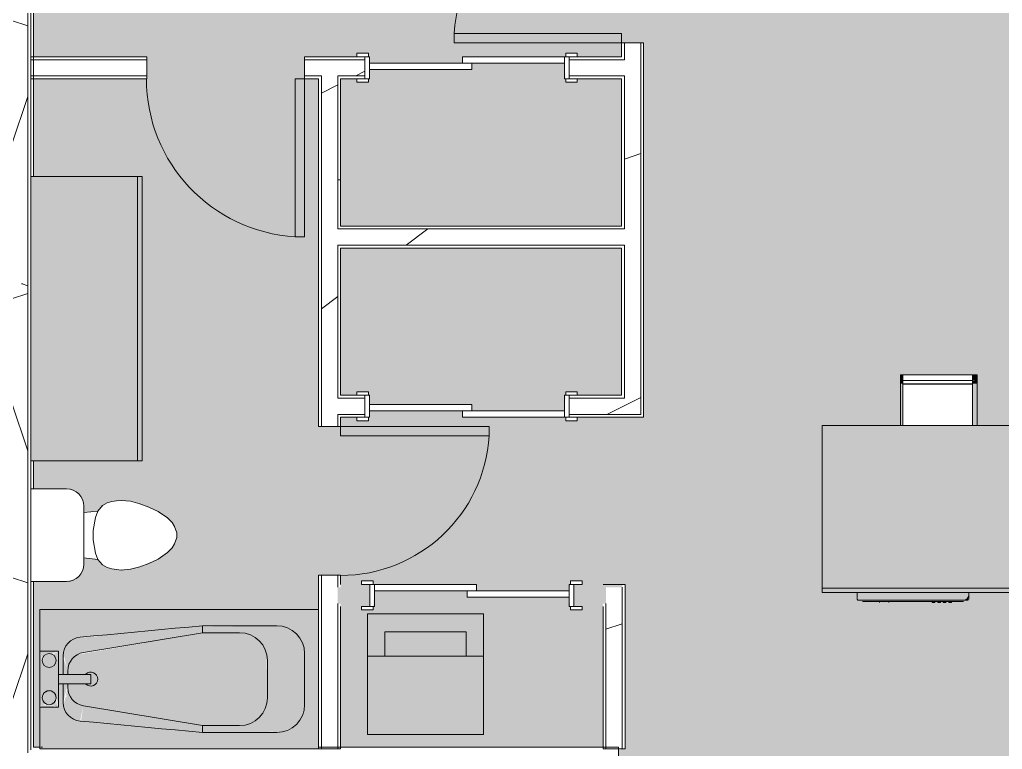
# Model space of a CAD drawing. Header units: inches. Extents: x -9418 to 110693, y 8585 to 209374.
# Drawn here: x -2849.1 to -2637.4, y 11781.5 to 11938.7 of the extents above; entities that cross this region are included whole.
import ezdxf

# ---------------------------------------------------------------- set-up
doc = ezdxf.new("R2010")
doc.units = ezdxf.units.IN
doc.header["$MEASUREMENT"] = 0
for name, color, linetype, lineweight in [('0-1', 7, 'Continuous', 5), ('0-3', 7, 'Continuous', 9), ('A-AREA-PATT-3', 41, 'Continuous', 9), ('A-DOOR-1', 7, 'Continuous', 9), ('A-DOOR-FRAM-1', 7, 'Continuous', 9), ('A-WALL', 113, 'Continuous', 9), ('A-WALL-2', 10, 'Continuous', 15), ('A-WALL-3', 7, 'Continuous', 9), ('A-WALL-PATT-1', 7, 'Continuous', 9), ('A-WALL-PATT-2', 8, 'Continuous', 9), ('A-WALL-PATT-3', 111, 'Continuous', 9), ('I-FURN-1', 7, 'Continuous', 9), ('I-FURN-2', 9, 'Continuous', 9), ('I-WALL-1', 2, 'Continuous', 15), ('P-SANR-FIXT-1', 7, 'Continuous', 9), ('P-SANR-FIXT-2', 8, 'Continuous', 9), ('P-SANR-FIXT-3', 9, 'Continuous', 9), ('Q-CASE-1', 9, 'Continuous', 9), ('Q-CASE-2', 10, 'Continuous', 15), ('Q-CASE-3', 7, 'Continuous', 9), ('Q-SPCQ-1', 7, 'Continuous', 9), ('Q-SPCQ-2', 8, 'Continuous', 9)]:
    doc.layers.add(name, color=color, linetype=linetype, lineweight=lineweight)
pattern_1 = [(216.87, (39.984, 99.96), (299.879643, 199.920536), [49.98, -449.82]), (206.565, (99.96, 69.97), (-99.95948, -99.9602), [111.759, -111.759]), (198.435, (99.96, 19.992), (-199.92005, -99.96009), [63.22, -252.881])]
pattern_2 = [(0, (0, 0), (192, 48), [7.92, -136.08, 7.92, -136.08, -768]), (0, (0, 0), (192, 48), [-288, 7.92, -280.08, 7.92, -136.08, -336]), (0, (0, 0), (192, 48), [-720, 7.92, -88.08, 7.92, -232.08]), (120, (72, 24), (-137.56922, 142.27688), [7.92, -136.08, 7.92, -136.08, -768]), (120, (72, 24), (-137.56922, 142.27688), [-288, 7.92, -280.08, 7.92, -136.08, -336]), (120, (72, 24), (-137.56922, 142.27688), [-720, 7.92, -88.08, 7.92, -232.08]), (240, (96, 120), (-54.43078, -190.27688), [7.92, -136.08, 7.92, -136.08, -768]), (240, (96, 120), (-54.43078, -190.27688), [-288, 7.92, -280.08, 7.92, -136.08, -336]), (240, (96, 120), (-54.43078, -190.27688), [-720, 7.92, -88.08, 7.92, -232.08])]

# ---------------------------------------------------------------- blocks, each defined once
blk = doc.blocks.new('OD_CW_Base Cabinet - OD_CW_Base Cabinet-1486659-SITE PLAN - TOPO WITH IMAGERY')
at = {"layer": 'Q-CASE-1'}
for points in [[(12.11, 24), (0.74, 24), (0.74, -11), (115.34, -11), (115.34, 24), (65.75, 24)], [(114.91, -11), (0.74, -11), (0.74, -12), (115.34, -12), (115.34, -11)]]:
    blk.add_hatch(color=256, dxfattribs=at).paths.add_polyline_path(points, flags=0)
at = {"layer": 'Q-CASE-2'}
for p, q in [((115.34, 24), (0.74, 24)), ((0.74, 24), (0.74, -12)), ((115.34, -12), (115.34, 24)), ((0.74, -12), (115.34, -12))]:
    blk.add_line(p, q, dxfattribs=at)
at = {"layer": 'Q-CASE-3'}
for p, q in [((0.74, -11), (0.74, 24)), ((0.74, 24), (115.34, 24)), ((115.34, 24), (115.34, -11)), ((0.74, -12), (0.74, -11)), ((0.74, -11), (115.34, -11)), ((115.34, -11), (0.74, -11)), ((115.34, -12), (0.74, -12)), ((115.34, -11), (115.34, -12))]:
    blk.add_line(p, q, dxfattribs=at)
blk = doc.blocks.new('Bar_Stool_6722_1_ - Bar_Stool_6722_1_-1229311-SITE PLAN - TOPO WITH IMAGERY')
at = {"layer": 'I-FURN-2'}
for points in [[(1, 1.78), (1, 10.91), (0, 10.91), (0, 1.78)], [(16.5, 1.78), (16.39, 10.91), (16, 10.91), (16, 1.78), (16.39, 1.78)], [(0, 0.98), (1, 1.24), (1, 1.78), (0, 1.78), (0, 1.24)], [(0, 0), (1, 0.11), (1, 0.98), (0, 0.92), (0, 0.11)], [(16.39, 0.98), (16.5, 0.98), (16.39, 1.78), (16, 1.73), (16, 0.98)], [(16.5, 0), (16.39, 0.98), (16, 0.94), (16, 0), (16.39, 0)]]:
    blk.add_hatch(color=256, dxfattribs=at).paths.add_polyline_path(points, flags=0)
at = {"layer": 'I-FURN-1'}
for p, q in [((0, 1.78), (0, 10.91)), ((1, 2.03), (1, 10.91)), ((16, 10.91), (16, 2.03)), ((16.5, 10.91), (16.5, 1.78)), ((1, 1.78), (0, 1.78)), ((0, 1.78), (0, 0.98)), ((1, 0.98), (0, 0.98)), ((0, 0.98), (0, 0)), ((16, 2.03), (1, 2.03)), ((1, 1.24), (1, 1.91)), ((16, 1.91), (1, 1.91)), ((1, 0), (1, 1.24)), ((1, 1.24), (16, 1.24)), ((16, 1.91), (16, 1.24)), ((16.5, 1.78), (16, 1.78)), ((16, 1.24), (16, 0)), ((16.5, 0.98), (16, 0.98)), ((16.5, 0.98), (16.5, 1.78)), ((16.5, 0), (16.5, 0.98)), ((0, 0), (1, 0)), ((1, 0), (16, 0)), ((16, 0), (16.5, 0))]:
    blk.add_line(p, q, dxfattribs=at)
blk = doc.blocks.new('Single-Flush - 32_ x 84_-1372863-SITE PLAN - TOPO WITH IMAGERY')
at = {"layer": 'A-DOOR-1'}
for p, q in [((14, -2.38), (14, -34.38)), ((16, -2.38), (14, -2.38)), ((16, -2.38), (16, -34.38)), ((16, -34.38), (14, -34.38))]:
    blk.add_line(p, q, dxfattribs=at)
blk.add_arc((16, -2.38), 32.07, 180, 266.4241, dxfattribs=at)
blk = doc.blocks.new('Stacked Washer and Dryer - 26_x25_ - Private-1352637-SITE PLAN - TOPO WITH IMAGERY')
at = {"layer": 'P-SANR-FIXT-3'}
blk.add_hatch(color=256, dxfattribs=at).paths.add_polyline_path([(26, -12.5), (26, 12.5), (0, 12.5), (0, -12.5)], flags=0)
at = {"layer": 'P-SANR-FIXT-1'}
for p, q in [((0, 12.5), (26, 12.5)), ((0, 12.5), (0, -12.5)), ((16.90625, 12.5), (16.90625, -12.5)), ((26, 12.5), (26, -12.5)), ((16.90625, 8.75), (22.09375, 8.75)), ((22.09375, 8.75), (22.09375, -8.75)), ((22.09375, -8.75), (16.90625, -8.75)), ((26, -12.5), (0, -12.5))]:
    blk.add_line(p, q, dxfattribs=at)
blk = doc.blocks.new('Single-Flush - 36_ x 84_-1372824-SITE PLAN - TOPO WITH IMAGERY')
at = {"layer": 'A-DOOR-1'}
for p, q in [((16, -2.38), (16, -38.39)), ((18, -2.38), (16, -2.38)), ((18, -2.38), (18, -38.39)), ((18, -38.39), (16, -38.39))]:
    blk.add_line(p, q, dxfattribs=at)
blk.add_arc((18, -2.38), 36.07, 180, 266.8211, dxfattribs=at)
blk = doc.blocks.new('Single-Flush - 34_ x 84_-1372834-SITE PLAN - TOPO WITH IMAGERY')
at = {"layer": 'A-DOOR-1'}
for p, q in [((15, -2.38), (15, -36.38)), ((17, -2.38), (15, -2.38)), ((17, -2.38), (17, -36.38)), ((17, -36.38), (15, -36.38))]:
    blk.add_line(p, q, dxfattribs=at)
blk.add_arc((17, -2.38), 34.07, 180, 266.6343, dxfattribs=at)
blk = doc.blocks.new('FOLDING_SLIDING CLOSET - 42_ x 80_-1372875-SITE PLAN - TOPO WITH IMAGERY')
at = {"layer": 'A-DOOR-1'}
for p, q in [((-23.75, 3.25), (-21.25, 3.25)), ((-23.75, 2.5), (-23.75, 3.25)), ((-21.25, 2.5), (-23.75, 2.5)), ((-21.25, 3.25), (-21.25, 2.5)), ((21.25, 3.25), (23.75, 3.25)), ((21.25, 2.5), (21.25, 3.25)), ((23.75, 2.5), (21.25, 2.5)), ((23.75, 3.25), (23.75, 2.5)), ((-1, 0.5), (21, 0.5)), ((-1, -0.88), (-1, 0.5)), ((21, 0.5), (21, -0.88)), ((-21, -0.88), (1, -0.88)), ((-21, -2.25), (-21, -0.88)), ((21, -0.88), (-1, -0.88)), ((1, -0.88), (1, -2.25)), ((-23.75, -2.25), (-21.25, -2.25)), ((-23.75, -3), (-23.75, -2.25)), ((-21.25, -3), (-23.75, -3)), ((-21.25, -2.25), (-21.25, -3)), ((1, -2.25), (-21, -2.25)), ((21.25, -2.25), (23.75, -2.25)), ((21.25, -3), (21.25, -2.25)), ((23.75, -3), (21.25, -3)), ((23.75, -2.25), (23.75, -3))]:
    blk.add_line(p, q, dxfattribs=at)
at = {"layer": 'A-DOOR-FRAM-1'}
for p, q in [((-22, 2.5), (-21, 2.5)), ((-22, -2.25), (-22, 2.5)), ((-21, 2.5), (-21, -2.25)), ((21, 2.5), (22, 2.5)), ((21, -2.25), (21, 2.5)), ((22, 2.5), (22, -2.25)), ((-21, -2.25), (-22, -2.25)), ((22, -2.25), (21, -2.25))]:
    blk.add_line(p, q, dxfattribs=at)
blk = doc.blocks.new('Toilet-Domestic-3D - Toilet-Domestic-3D-1372870-SITE PLAN - TOPO WITH IMAGERY')
at = {"layer": 'P-SANR-FIXT-1'}
for p, q in [((-3.74, 10), (-2.74, 11)), ((-2.74, 11), (-1.87, 11.5)), ((-1.87, 11.5), (-0.5, 12)), ((-0.5, 12), (0.5, 12)), ((0.5, 12), (1.87, 11.5)), ((1.87, 11.5), (2.74, 11)), ((2.74, 11), (3.74, 10)), ((-5.13, 8), (-3.74, 10)), ((3.74, 10), (5.13, 8)), ((-6.06, 6), (-5.13, 8)), ((5.13, 8), (6.06, 6)), ((-6.79, 4), (-6.06, 6)), ((6.06, 6), (6.79, 4)), ((-7.33, 1.99), (-6.79, 4)), ((6.79, 4), (7.33, 1.99)), ((-7.5, 0), (-7.33, 1.99)), ((7.33, 1.99), (7.5, 0)), ((-7.41, -1), (-7.5, 0)), ((-7.24, -2), (-7.41, -1)), ((-6.97, -3), (-7.24, -2)), ((7.24, -2), (6.97, -3)), ((7.41, -1), (7.24, -2)), ((7.5, 0), (7.41, -1)), ((-6.4, -4), (-6.97, -3)), ((-5.21, -5), (-6.4, -4)), ((6.4, -4), (5.21, -5)), ((6.97, -3), (6.4, -4)), ((-3.84, -5.5), (-5.21, -5)), ((-4.86, -8.02), (-5.21, -5)), ((-1, -6), (-3.84, -5.5)), ((1, -6), (-1, -6)), ((3.84, -5.5), (1, -6)), ((5.21, -5), (3.84, -5.5)), ((4.86, -8.02), (5.21, -5)), ((6.25, -8.02), (-6.25, -8.02)), ((-9.98, -11.75), (-9.98, -19.48)), ((9.98, -19.48), (9.98, -11.75)), ((-9.98, -19.48), (9.98, -19.48))]:
    blk.add_line(p, q, dxfattribs=at)
for centre, start, end in [((-6.25, -11.75), 90, 180), ((6.25, -11.75), 0, 90)]:
    blk.add_arc(centre, 3.73, start, end, dxfattribs=at)
blk = doc.blocks.new('OD_CW_Base Cabinet - OD_CW_Base Cabinet-1372871-SITE PLAN - TOPO WITH IMAGERY')
at = {"layer": 'Q-CASE-1'}
for points in [[(0.74, 0), (0.74, -1), (61.99, -1), (61.99, 0), (12.01, 0)], [(0.74, -24), (61.99, -24), (61.99, -1), (0.74, -1), (0.74, -3.04)]]:
    blk.add_hatch(color=256, dxfattribs=at).paths.add_polyline_path(points, flags=0)
at = {"layer": 'Q-CASE-2'}
for p, q in [((0.74, -24), (0.74, 0)), ((0.74, 0), (61.99, 0)), ((61.99, 0), (61.99, -24)), ((61.99, -24), (0.74, -24))]:
    blk.add_line(p, q, dxfattribs=at)
at = {"layer": 'Q-CASE-3'}
for p, q in [((0.74, -1), (0.74, 0)), ((0.74, 0), (61.99, 0)), ((61.99, -1), (0.74, -1)), ((0.74, -24), (0.74, -1)), ((0.74, -1), (61.99, -1)), ((61.99, 0), (61.99, -1)), ((61.99, -1), (61.99, -24)), ((61.99, -24), (0.74, -24))]:
    blk.add_line(p, q, dxfattribs=at)
blk = doc.blocks.new('Bath Tub - Maestro - 60_x30_-V120-SITE PLAN - TOPO WITH IMAGERY')
at = {"layer": 'P-SANR-FIXT-2'}
h = blk.add_hatch(color=256, dxfattribs=at)
h.paths.add_polyline_path([(0.7, -11.75), (1.25, -12.3), (0.93, -11.93)], flags=0)
h.paths.add_polyline_path([(0, -9), (0.55, -10.88), (0.5, -10.46), (0.17, -9.5)], flags=0)
h.paths.add_polyline_path([(0, -9), (3.07, -10.25), (3.5, -11), (4, -9), (1.61, -9.4), (0.5, -9.12)], flags=0)
h.paths.add_polyline_path([(0, -30), (60, -30), (60, 0), (0, 0), (0, -9), (4, -9), (4, -14), (5, -14), (5.21, -8.67), (5.83, -7.51), (6.79, -6.62), (7.98, -6.09), (11.56, -5.7), (35, -3.5), (52.04, -3.59), (54, -4.3), (55.6, -5.64), (56.64, -7.45), (57, -9.5), (56.8, -22.05), (56.2, -23.5), (54.91, -25), (54, -25.7), (52.55, -26.3), (51, -26.5), (32.07, -26.23), (7.36, -23.69), (6.27, -22.97), (5.48, -21.94), (5.05, -20.7), (5, -17.5), (5, -16), (4, -16), (4, -21), (0, -21), (0, -27.86)], flags=0)
h.paths.add_polyline_path([(4, -21), (3.34, -19.39), (3.5, -19.54), (3.91, -20.74)], flags=0)
h.paths.add_polyline_path([(4, -21), (2.75, -20.3), (2.39, -20.24), (2, -20.5), (3.5, -20.87)], flags=0)
h.paths.add_polyline_path([(2, -12.5), (2.75, -12.3), (2.39, -12.24), (1.61, -12.45)], flags=0)
h.paths.add_polyline_path([(3.45, -10.61), (3.06, -9.94), (2.75, -9.43), (4, -9), (3.5, -10.46)], flags=0)
for points in [[(9.35, -9.26), (35, -4.91), (35, -3.5), (8.65, -6.09), (9.17, -8.44)], [(43, -5), (51, -3.5), (35, -3.77), (35, -5)], [(49, -11), (57, -9.5), (56.64, -7.45), (55.6, -5.64), (54, -4.3), (52.04, -3.59), (50.51, -3.59), (43, -5), (44.55, -5.2), (46.03, -5.83), (47.28, -6.81), (48.47, -8.66), (48.9, -10.25)], [(6, -13.2), (6.6, -11.22), (7.49, -10.17), (8.69, -9.49), (9.35, -9.26), (8.63, -5.97), (7.36, -6.31), (6.27, -7.03), (5.48, -8.06), (5.1, -9.61), (5.81, -12.58), (5.92, -12.94)], [(43, -25), (44.55, -24.8), (46, -24.2), (47.24, -23.24), (48.2, -22), (48.81, -20.43), (49, -19), (48.8, -9.45), (48.12, -7.9), (47.24, -6.76), (46, -5.8), (44.55, -5.2), (43, -5), (35, -5), (8.03, -9.72), (6.59, -11.22), (6.12, -12.51), (6.12, -14), (10.94, -14), (10.94, -16), (6, -16), (6.24, -18.17), (7.49, -19.83), (8.69, -20.51), (10.35, -20.91), (35, -25)], [(57, -20.5), (56.91, -9.52), (49, -11), (49, -19), (56.8, -20.46)], [(5, -16), (10.94, -16), (10.94, -14), (4, -14), (4, -16)], [(51, -26.5), (52.55, -26.3), (54.53, -25.29), (55.42, -24.51), (56.24, -23.4), (56.93, -21), (56.8, -20.46), (49, -19), (48.61, -21), (48.16, -22.05), (47.24, -23.24), (46, -24.2), (44.55, -24.8), (43, -25), (49.91, -26.3)], [(35, -26.5), (34.79, -24.97), (9.35, -20.74), (8.84, -24.05), (34.42, -26.45)], [(47.72, -26.5), (49.91, -26.3), (43, -25), (35, -25), (35, -26.5), (47, -26.5)]]:
    blk.add_hatch(color=256, dxfattribs=at).paths.add_polyline_path(points, flags=0)
h = blk.add_hatch(color=256, dxfattribs=at)
h.paths.add_polyline_path([(2.24, -21), (4, -20.74), (4, -9), (0, -9), (0, -21), (0.55, -21)], flags=0)
h.paths.add_polyline_path([(4, -21), (3.3, -19.75), (2.75, -20.3), (2.75, -20.57), (3.5, -20.83)], flags=0)
h.paths.add_polyline_path([(4, -21), (1.61, -20.6), (0.06, -20.74), (0.94, -17.94), (1.61, -17.55), (2.39, -17.55), (3.06, -17.94), (3.45, -18.61), (3.94, -20.74)], flags=0)
h.paths.add_polyline_path([(0, -21), (1.25, -20.3), (0.7, -19.75), (0.43, -19.75), (0.09, -20.74)], flags=0)
h.paths.add_polyline_path([(2, -12.5), (1.25, -12.3), (0.7, -11.75), (0.46, -11), (0, -9), (2, -9.5), (4, -9), (3.06, -12.06), (2.39, -12.45)], flags=0)
h.paths.add_polyline_path([(3.45, -10.61), (4, -9), (2.75, -9.7), (3.3, -10.25)], flags=0)
h.paths.add_polyline_path([(0.55, -10.61), (0.94, -9.94), (1.25, -9.43), (0, -9), (0.5, -10.46)], flags=0)
h = blk.add_hatch(color=256, dxfattribs=at)
h.paths.add_polyline_path([(1.61, -20.45), (3.06, -20.06), (3.5, -19), (2.75, -17.7), (1.23, -17.74), (0.55, -19.19), (0.7, -19.75), (1.25, -20.17)], flags=0)
h.paths.add_polyline_path([(1.61, -12.45), (3.06, -12.06), (3.5, -11), (2.75, -9.7), (1.25, -9.76), (0.94, -9.94), (0.6, -11.39), (0.94, -11.93), (1.42, -12.3)], flags=0)
h = blk.add_hatch(color=256, dxfattribs=at)
h.paths.add_polyline_path([(5, -20.04), (6, -16), (5, -16), (5, -19.61)], flags=0)
h.paths.add_polyline_path([(5.54, -14), (6, -14), (5.76, -12.43), (5, -10.39), (5.05, -14)], flags=0)
h = blk.add_hatch(color=256, dxfattribs=at)
h.paths.add_polyline_path([(5.59, -18.12), (5.72, -18.67), (5.56, -19.08)], flags=0)
h.paths.add_polyline_path([(8.63, -24.03), (9.35, -20.74), (7.49, -19.83), (6.59, -18.77), (6.12, -17.49), (5.92, -17.06), (5.06, -20.74), (5.72, -22.32), (6.33, -23.02), (7.36, -23.69), (8, -23.92)], flags=0)
at = {"layer": 'P-SANR-FIXT-1'}
for p, q in [((60, 0), (0, 0)), ((0, 0), (0, -9)), ((60, -30), (60, 0)), ((35, -3.5), (51, -3.5)), ((35, -5), (35, -3.5)), ((35, -5), (9.35, -9.26)), ((43, -5), (35, -5)), ((4, -9), (0, -9)), ((0, -9), (0, -21)), ((4, -14), (4, -9)), ((5, -14), (5, -9.96)), ((57, -9.5), (57, -20.5)), ((49, -19), (49, -11)), ((4, -16), (4, -14)), ((4, -14), (10.94, -14)), ((6, -13.2), (6, -14)), ((10.94, -16), (10.94, -14)), ((4, -21), (4, -16)), ((10.94, -16), (4, -16)), ((5, -20.04), (5, -16)), ((6, -16), (6, -16.8)), ((0, -21), (0, -30)), ((0, -21), (4, -21)), ((9.35, -20.74), (35, -25)), ((35, -25), (35, -26.5)), ((35, -25), (43, -25)), ((51, -26.5), (35, -26.5)), ((0, -30), (60, -30))]:
    blk.add_line(p, q, dxfattribs=at)
at = {"layer": 'P-SANR-FIXT-1', "flags": 128}
for points in [[(8.63, -5.97), (11.56, -5.7), (14.49, -5.42), (17.42, -5.15), (20.35, -4.87), (23.28, -4.6), (26.21, -4.32), (29.14, -4.05), (32.07, -3.77), (35, -3.5)], [(35, -26.5), (32.07, -26.23), (29.14, -25.95), (26.21, -25.68), (23.28, -25.4), (20.35, -25.13), (17.42, -24.85), (14.49, -24.58), (11.56, -24.3), (8.63, -24.03)]]:
    blk.add_lwpolyline(points, dxfattribs=at)
at = {"layer": 'P-SANR-FIXT-1'}
for centre, radius, start, end in [((51, -9.5), 6, 0, 90), ((9, -9.96), 4, 95.3558, 180), ((43, -11), 6, 360, 90), ((2, -11), 1.5, 0, 180), ((2, -11), 1.5, 0, 180), ((10, -13.2), 4, 99.4223, 180), ((2, -11), 1.5, 180, 360), ((2, -11), 1.5, 180, 360), ((10.94, -15), 1.5, 0, 135), ((10, -16.8), 4, 180, 260.5777), ((10.94, -15), 1.5, 225, 360), ((2, -19), 1.5, 0, 180), ((2, -19), 1.5, 122.4391, 180), ((2, -19), 1.5, 180, 360), ((2, -19), 1.5, 180, 360), ((2, -19), 1.5, 60, 120), ((2, -19), 1.5, 0, 57.5609), ((43, -19), 6, 270, 0), ((9, -20.04), 4, 180, 264.6442), ((51, -20.5), 6, 270, 0)]:
    blk.add_arc(centre, radius, start, end, dxfattribs=at)
blk = doc.blocks.new('Dishwasher_15404 - 34_ counter-V119-SITE PLAN - TOPO WITH IMAGERY')
at = {"layer": 'Q-SPCQ-2'}
for points in [[(26.87, 22.93), (26.68, 23.49), (25.8, 24), (25.25, 24), (25.25, 0), (26.87, 0.2), (26.87, 22.91)], [(26.87, 23.8), (25.95, 23.92), (26.73, 23.46), (26.87, 22.93)], [(27.12, 22.91), (26.87, 22.91), (27.12, 13.71)]]:
    blk.add_hatch(color=256, dxfattribs=at).paths.add_polyline_path(points, flags=0)
at = {"layer": 'Q-SPCQ-1'}
for p, q in [((25.8, 24), (25.25, 24)), ((26.68, 24), (25.8, 24)), ((26.87, 22.93), (26.87, 23.8)), ((26.87, 0.2), (26.87, 22.93)), ((27.12, 22.91), (27.12, 1.09)), ((27.37, 20.28), (27.12, 20.28)), ((27.12, 19.69), (27.37, 19.69)), ((27.37, 19.1), (27.12, 19.1)), ((27.37, 19.1), (27.37, 18.51)), ((27.37, 20.28), (27.37, 19.69)), ((27.12, 18.51), (27.37, 18.51)), ((27.37, 17.92), (27.12, 17.92)), ((27.12, 17.33), (27.37, 17.33)), ((27.37, 17.92), (27.37, 17.33)), ((27.37, 16.74), (27.12, 16.74)), ((27.12, 16.15), (27.37, 16.15)), ((27.37, 16.74), (27.37, 16.15)), ((27.37, 6.79), (27.12, 6.79)), ((27.12, 4.82), (27.37, 4.82)), ((27.37, 5.81), (27.37, 5.81)), ((27.37, 5.81), (27.37, 5.81)), ((25.25, 0), (26.68, 0))]:
    blk.add_line(p, q, dxfattribs=at)
for centre, radius, start, end in [((25.8, 22.93), 1.07, 360, 90), ((26.68, 23.8), 0.197, 0, 90), ((26.68, 0.2), 0.197, 270, 360)]:
    blk.add_arc(centre, radius, start, end, dxfattribs=at)
blk = doc.blocks.new('FOLDING_SLIDING CLOSET - 42_ x 80_-1372874-SITE PLAN - TOPO WITH IMAGERY')
at = {"layer": 'A-DOOR-1'}
for p, q in [((-21.25, 3), (-23.75, 3)), ((-23.75, 3), (-23.75, 2.25)), ((-23.75, 2.25), (-21.25, 2.25)), ((-21.25, 2.25), (-21.25, 3)), ((1, 2.25), (-21, 2.25)), ((-21, 2.25), (-21, 0.87)), ((1, 0.87), (1, 2.25)), ((23.75, 3), (21.25, 3)), ((21.25, 3), (21.25, 2.25)), ((21.25, 2.25), (23.75, 2.25)), ((23.75, 2.25), (23.75, 3)), ((-21, 0.87), (1, 0.87)), ((21, 0.87), (-1, 0.87)), ((-1, 0.87), (-1, -0.5)), ((21, -0.5), (21, 0.87)), ((-1, -0.5), (21, -0.5)), ((-21.25, -2.5), (-23.75, -2.5)), ((-23.75, -2.5), (-23.75, -3.25)), ((-23.75, -3.25), (-21.25, -3.25)), ((-21.25, -3.25), (-21.25, -2.5)), ((23.75, -2.5), (21.25, -2.5)), ((21.25, -2.5), (21.25, -3.25)), ((21.25, -3.25), (23.75, -3.25)), ((23.75, -3.25), (23.75, -2.5))]:
    blk.add_line(p, q, dxfattribs=at)
at = {"layer": 'A-DOOR-FRAM-1'}
for p, q in [((-21, 2.25), (-22, 2.25)), ((-22, 2.25), (-22, -2.5)), ((-21, -2.5), (-21, 2.25)), ((21, 2.25), (21, -2.5)), ((22, 2.25), (21, 2.25)), ((22, -2.5), (22, 2.25)), ((-22, -2.5), (-21, -2.5)), ((21, -2.5), (22, -2.5))]:
    blk.add_line(p, q, dxfattribs=at)
blk = doc.blocks.new('1750 Ox - Unit Layouts_rvt-1-SITE PLAN - TOPO WITH IMAGERY')
at = {"layer": 'A-WALL-PATT-1'}
h = blk.add_hatch(dxfattribs=at)
h.set_pattern_fill('FP_1', color=256, style=0, pattern_type=2)
h.set_pattern_definition(pattern_2)
h.paths.add_polyline_path([(-2780.62, 11781.99), (-2780, 11781.99), (-2780, 11812.89), (-2780.62, 11812.89), (-2780.62, 11783.75)], flags=0)
h.paths.add_polyline_path([(-2780.62, 11816.39), (-2780, 11816.39), (-2780, 11819.01), (-2780.62, 11819.01)], flags=0)
h.paths.add_polyline_path([(-2780.62, 11851.01), (-2780, 11851.01), (-2780, 11853.64), (-2780.62, 11853.64), (-2780.62, 11853.01)], flags=0)
h.paths.add_polyline_path([(-2780, 11857.14), (-2780, 11890.09), (-2780.62, 11890.09), (-2780.62, 11857.14)], flags=0)
h.paths.add_polyline_path([(-2780, 11893.59), (-2780, 11925.91), (-2780.62, 11925.91), (-2780.62, 11893.59)], flags=0)
at = {"layer": 'A-WALL-PATT-2'}
h = blk.add_hatch(dxfattribs=at)
h.set_pattern_fill('FP_2', color=256, style=0, pattern_type=2)
h.set_pattern_definition(pattern_1)
h.paths.add_polyline_path([(-2715.35, 11857.14), (-2715.35, 11933.66), (-2718.85, 11933.66), (-2718.84, 11857.14)], flags=0)
h.paths.add_polyline_path([(-2718.85, 11969.66), (-2715.35, 11969.66), (-2715.35, 12119.78), (-2718.85, 12119.78), (-2718.85, 11986.21)], flags=0)
h = blk.add_hatch(dxfattribs=at)
h.set_pattern_fill('FP_2', color=256, style=0, pattern_type=2)
h.set_pattern_definition(pattern_1)
h.paths.add_polyline_path([(-2730.75, 11926.54), (-2718.85, 11926.54), (-2718.85, 11930.04), (-2730.75, 11930.04)], flags=0)
h.paths.add_polyline_path([(-2780.62, 11926.54), (-2774.75, 11926.54), (-2774.75, 11930.04), (-2787.75, 11930.04), (-2787.75, 11926.54), (-2784.12, 11926.54)], flags=0)
h.paths.add_polyline_path([(-2821.75, 11926.54), (-2821.75, 11930.04), (-2846.12, 11929.95), (-2846.12, 11926.54), (-2826.7, 11926.54)], flags=0)
h = blk.add_hatch(dxfattribs=at)
h.set_pattern_fill('FP_2', color=256, style=0, pattern_type=2)
h.set_pattern_definition(pattern_1)
h.paths.add_polyline_path([(-2784.12, 11781.61), (-2780.62, 11781.61), (-2780.62, 11819.01), (-2784.12, 11819.01), (-2784.12, 11783.75)], flags=0)
h.paths.add_polyline_path([(-2784.12, 11851.01), (-2780.62, 11851.01), (-2780.62, 11926.54), (-2784.12, 11926.54), (-2784.12, 11864.73)], flags=0)
h = blk.add_hatch(dxfattribs=at)
h.set_pattern_fill('FP_2', color=256, style=0, pattern_type=2)
h.set_pattern_definition(pattern_1)
h.paths.add_polyline_path([(-2719.15, 11890.09), (-2718.85, 11890.09), (-2718.85, 11893.59), (-2780.62, 11893.59), (-2780.62, 11890.09), (-2719.47, 11890.09)], flags=0)
h = blk.add_hatch(dxfattribs=at)
h.set_pattern_fill('FP_2', color=256, style=0, pattern_type=2)
h.set_pattern_definition(pattern_1)
h.paths.add_polyline_path([(-2715.35, 11853.64), (-2715.35, 11857.14), (-2730.75, 11857.14), (-2730.75, 11853.64), (-2718.85, 11853.64)], flags=0)
h.paths.add_polyline_path([(-2780.62, 11853.64), (-2774.75, 11853.64), (-2774.75, 11857.14), (-2780.62, 11857.14)], flags=0)
h = blk.add_hatch(dxfattribs=at)
h.set_pattern_fill('FP_2', color=256, style=0, pattern_type=2)
h.set_pattern_definition(pattern_1)
h.paths.add_polyline_path([(-2722.82, 11781.61), (-2719.32, 11781.61), (-2719.32, 11816.39), (-2722.82, 11816.39), (-2722.82, 11783.75)], flags=0)
at = {"layer": 'A-WALL-2'}
for p, q in [((-2719.47, 11933.66), (-2719.47, 11930.66)), ((-2714.72, 11933.66), (-2719.47, 11933.66)), ((-2714.72, 11857.76), (-2714.72, 11933.66)), ((-2821.75, 11930.66), (-2846.75, 11930.66)), ((-2846.75, 11930.66), (-2846.75, 11925.91)), ((-2821.75, 11925.91), (-2821.75, 11930.66)), ((-2776.5, 11930.66), (-2787.75, 11930.66)), ((-2787.75, 11930.66), (-2787.75, 11925.91)), ((-2719.47, 11930.66), (-2729, 11930.66)), ((-2846.75, 11925.91), (-2821.75, 11925.91)), ((-2787.75, 11925.91), (-2784.75, 11925.91)), ((-2784.75, 11925.91), (-2784.75, 11851.01)), ((-2780, 11894.21), (-2780, 11925.91)), ((-2780, 11925.91), (-2776.5, 11925.91)), ((-2729, 11925.91), (-2719.47, 11925.91)), ((-2719.47, 11925.91), (-2719.47, 11894.21)), ((-2719.47, 11894.21), (-2780, 11894.21)), ((-2780, 11857.76), (-2780, 11889.46)), ((-2780, 11889.46), (-2719.47, 11889.46)), ((-2719.47, 11889.46), (-2719.47, 11857.76)), ((-2776.5, 11857.76), (-2780, 11857.76)), ((-2719.47, 11857.76), (-2729, 11857.76)), ((-2714.72, 11853.64), (-2714.72, 11857.76)), ((-2780, 11853.01), (-2776.5, 11853.01)), ((-2780, 11851.01), (-2780, 11853.01)), ((-2729, 11853.01), (-2714.72, 11853.01)), ((-2714.72, 11853.01), (-2714.72, 11853.64)), ((-2784.75, 11851.01), (-2780, 11851.01)), ((-2780, 11819.01), (-2784.75, 11819.01)), ((-2784.75, 11819.01), (-2784.75, 11811.61)), ((-2780, 11817.01), (-2780, 11819.01)), ((-2719.32, 11817.01), (-2723.44, 11817.01)), ((-2718.69, 11817.01), (-2719.32, 11817.01)), ((-2718.69, 11781.61), (-2718.69, 11817.01)), ((-2780, 11781.61), (-2780, 11812.26)), ((-2723.44, 11812.26), (-2723.44, 11781.61)), ((-2784.75, 11781.61), (-2780, 11781.61)), ((-2723.44, 11781.61), (-2718.69, 11781.61))]:
    blk.add_line(p, q, dxfattribs=at)
at = {"layer": 'A-WALL-3'}
for p, q in [((-2718.85, 11930.04), (-2718.85, 11933.66)), ((-2715.35, 11857.76), (-2715.35, 11933.66)), ((-2846.75, 11930.04), (-2821.75, 11930.04)), ((-2787.75, 11930.04), (-2774.75, 11930.04)), ((-2730.75, 11930.04), (-2719.47, 11930.04)), ((-2718.85, 11930.04), (-2719.47, 11930.04)), ((-2846.75, 11926.54), (-2821.75, 11926.54)), ((-2787.75, 11926.54), (-2784.12, 11926.54)), ((-2784.12, 11925.91), (-2784.12, 11926.54)), ((-2780.62, 11925.91), (-2780.62, 11926.54)), ((-2780.62, 11926.54), (-2774.75, 11926.54)), ((-2730.75, 11926.54), (-2719.47, 11926.54)), ((-2718.85, 11926.54), (-2719.47, 11926.54)), ((-2718.85, 11893.59), (-2718.85, 11926.54)), ((-2784.12, 11925.91), (-2784.12, 11851.01)), ((-2780.62, 11925.91), (-2780.62, 11893.59)), ((-2780.62, 11893.59), (-2780, 11893.59)), ((-2780, 11893.59), (-2719.47, 11893.59)), ((-2718.85, 11893.59), (-2719.47, 11893.59)), ((-2780.62, 11890.09), (-2780.62, 11857.14)), ((-2780.62, 11890.09), (-2780, 11890.09)), ((-2780, 11890.09), (-2719.47, 11890.09)), ((-2718.85, 11890.09), (-2719.47, 11890.09)), ((-2718.85, 11857.76), (-2718.85, 11890.09)), ((-2780.62, 11857.14), (-2780, 11857.14)), ((-2774.75, 11857.14), (-2780, 11857.14)), ((-2718.85, 11857.14), (-2730.75, 11857.14)), ((-2718.85, 11857.76), (-2718.85, 11857.14)), ((-2715.35, 11857.76), (-2715.35, 11857.14)), ((-2715.35, 11857.14), (-2715.35, 11853.64)), ((-2780.62, 11853.64), (-2780, 11853.64)), ((-2780.62, 11853.64), (-2780.62, 11851.01)), ((-2774.75, 11853.64), (-2780, 11853.64)), ((-2715.35, 11853.64), (-2730.75, 11853.64)), ((-2784.12, 11819.01), (-2784.12, 11781.61)), ((-2780.62, 11819.01), (-2780.62, 11816.39)), ((-2719.32, 11816.39), (-2719.32, 11781.61)), ((-2780.62, 11812.89), (-2780.62, 11781.61)), ((-2722.82, 11812.89), (-2722.82, 11781.61))]:
    blk.add_line(p, q, dxfattribs=at)
at = {"layer": '0-3'}
for name, p, rotation in [('Single-Flush - 36_ x 84_-1372824-SITE PLAN - TOPO WITH IMAGERY', (-2717.1, 11951.66), 269.9999999999992), ('FOLDING_SLIDING CLOSET - 42_ x 80_-1372875-SITE PLAN - TOPO WITH IMAGERY', (-2752.75, 11928.41), 180), ('OD_CW_Base Cabinet - OD_CW_Base Cabinet-1372871-SITE PLAN - TOPO WITH IMAGERY', (-2822.75, 11905.6), 270.0000000000028), ('Bar_Stool_6722_1_ - Bar_Stool_6722_1_-1229311-SITE PLAN - TOPO WITH IMAGERY', (-2642.85, 11862.15), 180), ('FOLDING_SLIDING CLOSET - 42_ x 80_-1372874-SITE PLAN - TOPO WITH IMAGERY', (-2752.75, 11855.26), 180), ('Single-Flush - 32_ x 84_-1372863-SITE PLAN - TOPO WITH IMAGERY', (-2782.37, 11835.01), 89.99999999999575), ('Toilet-Domestic-3D - Toilet-Domestic-3D-1372870-SITE PLAN - TOPO WITH IMAGERY', (-2827.27, 11827.61), 269.9999999999989), ('Dishwasher_15404 - 34_ counter-V119-SITE PLAN - TOPO WITH IMAGERY', (-2668.69, 11840.49), 270.0000000000031), ('Stacked Washer and Dryer - 26_x25_ - Private-1352637-SITE PLAN - TOPO WITH IMAGERY', (-2761.7, 11784.68), 90.00000000000448)]:
    blk.add_blockref(name, p, dxfattribs=dict(at, rotation=rotation))
for name, p in [('Single-Flush - 34_ x 84_-1372834-SITE PLAN - TOPO WITH IMAGERY', (-2804.75, 11928.29)), ('OD_CW_Base Cabinet - OD_CW_Base Cabinet-1486659-SITE PLAN - TOPO WITH IMAGERY', (-2676.98, 11827.24)), ('FOLDING_SLIDING CLOSET - 42_ x 80_-1372874-SITE PLAN - TOPO WITH IMAGERY', (-2751.72, 11814.76)), ('Bath Tub - Maestro - 60_x30_-V120-SITE PLAN - TOPO WITH IMAGERY', (-2844.75, 11811.61))]:
    blk.add_blockref(name, p, dxfattribs=at)

msp = doc.modelspace()

# ---------------------------------------------------------------- hatches: boundary and pattern name
at = {"layer": 'A-AREA-PATT-3'}
h = msp.add_hatch(color=256, dxfattribs=at)
h.paths.add_polyline_path([(-2716.5, 11718.99), (-2681.12, 11719.05), (-2681.12, 11720.99), (-2679.12, 11720.99), (-2679.12, 11721.99), (-2622.94, 11721.99), (-2622.94, 11723.61), (-2658.69, 11723.61), (-2658.69, 11753.61), (-2622.94, 11753.61), (-2622.94, 11745.61), (-2586.69, 11745.61), (-2586.69, 11760.14), (-2587.07, 11760.14), (-2587.07, 11784.14), (-2586.69, 11784.14), (-2586.69, 11815.24), (-2644.69, 11815.24), (-2644.89, 11813.61), (-2668.69, 11813.81), (-2668.69, 11815.24), (-2676.25, 11815.24), (-2676.25, 11851.24), (-2659.35, 11851.24), (-2659.35, 11862.15), (-2642.85, 11862.04), (-2642.85, 11851.24), (-2635.35, 11851.24), (-2635.35, 11862.15), (-2618.85, 11862.04), (-2618.85, 11851.24), (-2611.35, 11851.24), (-2611.35, 11862.15), (-2594.85, 11862.04), (-2594.85, 11851.24), (-2564.12, 11851.24), (-2564.12, 11992.85), (-2578.87, 11992.85), (-2578.87, 12010.85), (-2574.87, 12010.85), (-2574.87, 12046.85), (-2578.87, 12046.85), (-2578.87, 12064.85), (-2564.12, 12064.85), (-2564.12, 12076.46), (-2569.75, 12076.46), (-2569.75, 12115.9), (-2599.71, 12115.9), (-2599.71, 12119.28), (-2637.74, 12119.17), (-2637.74, 12115.9), (-2676.51, 12115.9), (-2676.51, 12119.28), (-2714.54, 12119.28), (-2714.72, 11969.66), (-2719.47, 11969.66), (-2719.47, 12081.44), (-2721.5, 12081.44), (-2721.5, 12086.19), (-2719.47, 12086.19), (-2719.47, 12119.78), (-2714.91, 12119.78), (-2714.91, 12120.34), (-2720.65, 12120.34), (-2720.65, 12091.46), (-2748.65, 12091.46), (-2748.65, 12120.34), (-2752.94, 12120.34), (-2753.12, 12086.19), (-2751.5, 12086.19), (-2751.5, 12081.44), (-2757.87, 12081.44), (-2757.87, 12115.9), (-2791.71, 12115.9), (-2791.71, 12119.28), (-2829.74, 12119.28), (-2829.74, 12115.9), (-2846.12, 12115.9), (-2846.12, 11930.66), (-2821.75, 11930.66), (-2821.75, 11925.91), (-2846.12, 11925.91), (-2846.12, 11904.86), (-2822.75, 11904.86), (-2822.75, 11843.61), (-2846.12, 11843.61), (-2846.12, 11837.59), (-2839.02, 11837.59), (-2837.16, 11837.09), (-2835.8, 11835.73), (-2835.3, 11833.86), (-2835.3, 11832.48), (-2832.27, 11832.82), (-2830.59, 11834.4), (-2829.27, 11834.85), (-2827.27, 11835.11), (-2825.28, 11834.94), (-2820.99, 11833.54), (-2819.27, 11832.74), (-2816.27, 11830.35), (-2815.27, 11828.11), (-2815.27, 11827.11), (-2816.27, 11824.87), (-2818.54, 11823), (-2819.27, 11822.49), (-2823.27, 11820.83), (-2825.28, 11820.29), (-2828.27, 11820.2), (-2830.27, 11820.65), (-2831.27, 11821.21), (-2832.27, 11822.41), (-2835.3, 11822.75), (-2835.42, 11820.4), (-2836.39, 11818.73), (-2837.16, 11818.14), (-2839.75, 11817.64), (-2846.12, 11817.64), (-2846.12, 11781.99), (-2844.75, 11781.99), (-2844.75, 11811.61), (-2784.75, 11811.61), (-2784.75, 11819.01), (-2780, 11819.01), (-2780, 11816.39), (-2780.62, 11816.39), (-2780.62, 11812.89), (-2780, 11812.89), (-2780, 11781.99), (-2723.44, 11781.99), (-2723.44, 11812.89), (-2722.82, 11812.89), (-2722.82, 11816.39), (-2719.32, 11816.39), (-2719.32, 11817.01), (-2718.69, 11817.01), (-2718.69, 11781.61), (-2720.12, 11781.36), (-2720.12, 11721.99), (-2719.12, 11721.99), (-2719.12, 11720.99), (-2717.12, 11720.99), (-2717.12, 11719.05), (-2716.5, 11719.05)], flags=0)
h.paths.add_polyline_path([(-2715.85, 11720.99), (-2717.12, 11720.99), (-2717.12, 11756.99), (-2715.37, 11756.99), (-2715.37, 11720.99)], flags=0)
h.paths.add_polyline_path([(-2774.2, 11784.68), (-2774.2, 11810.68), (-2749.2, 11810.68), (-2749.2, 11784.68), (-2767.35, 11784.68)], flags=0)
h.paths.add_polyline_path([(-2839.16, 11799.73), (-2839.03, 11800.28), (-2839.16, 11799.87)], flags=0)
h.paths.add_polyline_path([(-2730.47, 11811.51), (-2730.72, 11814.26), (-2752.72, 11814.26), (-2752.72, 11815.64), (-2772.72, 11815.64), (-2772.97, 11811.51), (-2775.47, 11811.51), (-2775.47, 11812.26), (-2773.72, 11812.26), (-2773.72, 11817.01), (-2775.47, 11817.01), (-2775.47, 11817.76), (-2772.97, 11817.76), (-2772.72, 11817.01), (-2750.72, 11817.01), (-2750.72, 11815.64), (-2730.72, 11815.64), (-2730.47, 11817.76), (-2727.97, 11817.76), (-2727.97, 11817.01), (-2729.72, 11817.01), (-2729.72, 11812.26), (-2727.97, 11812.26), (-2727.97, 11811.51), (-2729.72, 11811.51)], flags=0)
h.paths.add_polyline_path([(-2780.62, 11851.01), (-2784.75, 11851.01), (-2784.75, 11925.91), (-2787.75, 11925.91), (-2787.75, 11930.66), (-2776.5, 11930.66), (-2776.5, 11931.41), (-2774, 11931.41), (-2773.75, 11929.29), (-2753.75, 11929.29), (-2753.75, 11930.66), (-2731.5, 11930.66), (-2731.5, 11931.41), (-2729, 11931.41), (-2729, 11930.66), (-2719.47, 11930.66), (-2719.47, 11933.66), (-2714.72, 11933.66), (-2714.83, 11853.01), (-2729, 11853.01), (-2729.03, 11852.26), (-2731.5, 11852.26), (-2731.75, 11853.01), (-2753.75, 11853.01), (-2753.75, 11854.39), (-2773.75, 11854.39), (-2774, 11852.26), (-2776.5, 11852.26), (-2776.5, 11853.01), (-2780, 11853.01), (-2780, 11851.01)], flags=0)
h.paths.add_polyline_path([(-2731.75, 11854.39), (-2731.5, 11858.51), (-2729, 11858.51), (-2729, 11857.76), (-2719.47, 11857.76), (-2719.47, 11889.46), (-2780, 11889.46), (-2780, 11857.76), (-2776.5, 11857.76), (-2776.5, 11858.51), (-2774, 11858.51), (-2773.75, 11855.76), (-2751.75, 11855.76), (-2751.75, 11854.39)], flags=0)
h.paths.add_polyline_path([(-2723.12, 11894.21), (-2719.47, 11894.21), (-2719.47, 11925.91), (-2729, 11925.91), (-2729, 11925.16), (-2731.5, 11925.16), (-2731.75, 11929.29), (-2751.75, 11929.29), (-2751.75, 11927.91), (-2773.75, 11927.91), (-2774, 11925.16), (-2776.5, 11925.16), (-2776.5, 11925.91), (-2780, 11925.91), (-2780, 11894.21), (-2732.41, 11894.21)], flags=0)
h.paths.add_polyline_path([(-2826.7, 11950.86), (-2844.7, 11950.86), (-2844.7, 11968.86), (-2826.7, 11968.86)], flags=0)
h.paths.add_polyline_path([(-2767.35, 11972.86), (-2845.2, 11972.86), (-2845.2, 12050.86), (-2765.2, 12050.86), (-2765.2, 11972.86)], flags=0)
h.paths.add_polyline_path([(-2640.87, 11990.36), (-2675.87, 11990.36), (-2675.87, 12074.36), (-2640.87, 12074.36), (-2640.87, 12068.36), (-2639.87, 12068.36), (-2639.87, 11996.36), (-2640.87, 11996.36)], flags=0)
h.paths.add_polyline_path([(-2606.44, 11999.36), (-2624.87, 11999.36), (-2624.87, 12059.36), (-2594.87, 12059.36), (-2594.87, 11999.36), (-2603.87, 11999.36)], flags=0)
h.paths.add_polyline_path([(-2839.92, 12052.79), (-2844.7, 12052.79), (-2844.7, 12070.79), (-2826.7, 12070.79), (-2826.7, 12052.79)], flags=0)
at = {"layer": 'A-WALL-PATT-3'}
h = msp.add_hatch(dxfattribs=at)
h.set_pattern_fill('FP_5', color=256, style=0, pattern_type=2)
h.set_pattern_definition([(161.57, (3, 3), (-24.0016874, -0.002073), [0, -170.76, 18.96, 0]), (18.43, (-3, 3), (-24.0016874, 0.002073), [0, -170.76, 18.96, 0]), (108.43, (3, 3), (11.995661, -60.005255), [56.91, -132.81]), (71.57, (-3, 3), (11.995661, 60.005255), [56.91, -132.81])])
h.paths.add_polyline_path([(-2850.87, 11720.74), (-2847.37, 11720.9), (-2847.37, 12116.53), (-2850.87, 12116.53), (-2850.87, 11720.9)], flags=0)
h = msp.add_hatch(dxfattribs=at)
h.set_pattern_fill('FP_1', color=256, style=0, pattern_type=2)
h.set_pattern_definition(pattern_2)
h.paths.add_polyline_path([(-2846.75, 11721.36), (-2846.75, 11777.24), (-2847.37, 11777.24), (-2847.37, 11721.36)], flags=0)
h.paths.add_polyline_path([(-2846.75, 11780.74), (-2846.75, 12116.53), (-2847.37, 12116.53), (-2847.37, 11780.74)], flags=0)
h = msp.add_hatch(dxfattribs=at)
h.set_pattern_fill('FP_1', color=256, style=0, pattern_type=2)
h.set_pattern_definition(pattern_2)
h.paths.add_polyline_path([(-2846.75, 11721.99), (-2846.12, 11721.99), (-2846.12, 11776.61), (-2846.75, 11776.61), (-2846.75, 11721.99)], flags=0)
h.paths.add_polyline_path([(-2846.75, 11781.36), (-2846.12, 11781.36), (-2846.19, 11817.64), (-2846.75, 11817.64), (-2846.75, 11783.75)], flags=0)
h.paths.add_polyline_path([(-2846.12, 11837.59), (-2846.24, 11843.61), (-2846.75, 11843.61), (-2846.75, 11837.59), (-2846.23, 11837.59)], flags=0)
h.paths.add_polyline_path([(-2846.12, 11904.86), (-2846.12, 12115.9), (-2846.75, 12115.9), (-2846.75, 11904.86), (-2846.35, 11904.86)], flags=0)

# ---------------------------------------------------------------- linework, layer by layer
at = {"layer": 'A-WALL'}
for p, q in [((-2847.37, 11780.74), (-2847.37, 12116.53)), ((-2846.75, 11904.86), (-2846.75, 12116.53)), ((-2846.75, 11837.59), (-2846.75, 11843.61)), ((-2846.75, 11781.36), (-2846.75, 11817.64))]:
    msp.add_line(p, q, dxfattribs=at)
at = {"layer": 'I-WALL-1'}
for p, q in [((-2846.12, 11904.86), (-2846.12, 12115.9)), ((-2846.12, 11837.59), (-2846.12, 11843.61)), ((-2846.12, 11781.99), (-2846.12, 11817.64)), ((-2844.75, 11781.99), (-2846.12, 11781.99)), ((-2844.21, 11781.99), (-2844.56, 11781.99)), ((-2720.12, 11781.99), (-2784.8, 11781.99)), ((-2720.12, 11721.99), (-2720.12, 11781.99))]:
    msp.add_line(p, q, dxfattribs=at)

# ---------------------------------------------------------------- block references
at = {"layer": '0-1'}
msp.add_blockref('1750 Ox - Unit Layouts_rvt-1-SITE PLAN - TOPO WITH IMAGERY', (0, 0), dxfattribs=at)

doc.saveas('drawing.dxf')
